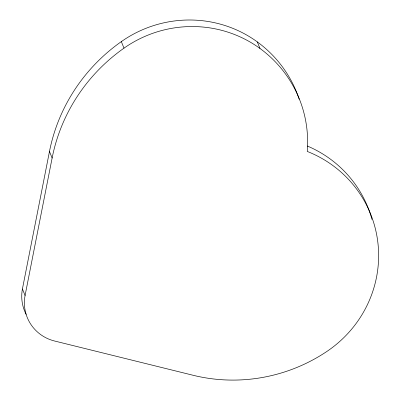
<?xml version="1.0" encoding="UTF-8"?>
<svg xmlns="http://www.w3.org/2000/svg" width="400" height="400" viewBox="0 0 400 400"><rect width="100%" height="100%" fill="white"/><g stroke="black" fill="none" stroke-linecap="round" stroke-linejoin="round"><path stroke-width="0.6" d="M26.135 314.33A40.955 39.94 -22.1 0 1 22.42 288.965L49.47 151.495A176.455 172.07 -22.1 0 1 121.335 41.61A115.835 112.955 -22.1 0 1 257.31 41.905A121.075 118.07 -22.1 0 1 299.185 99.255M257.31 41.905L259.965 48.45A121.075 118.07 -22.1 0 1 307.25 151.43A116.725 113.82 -22.1 0 1 378.12 244.88A116.725 113.82 -22.1 0 1 326.44 351.745A165.035 160.935 -22.1 0 1 192.985 375.245L54.59 341.015A40.955 39.94 -22.1 0 1 25.075 295.51L52.125 158.04A176.455 172.07 -22.1 0 1 123.99 48.155L121.335 41.61M49.47 151.495L52.125 158.04M22.42 288.965L25.075 295.51M123.99 48.155A115.835 112.955 -22.1 0 1 259.965 48.45M307.41 146.04A116.725 113.82 -22.1 0 1 371.975 219.4"/></g></svg>
